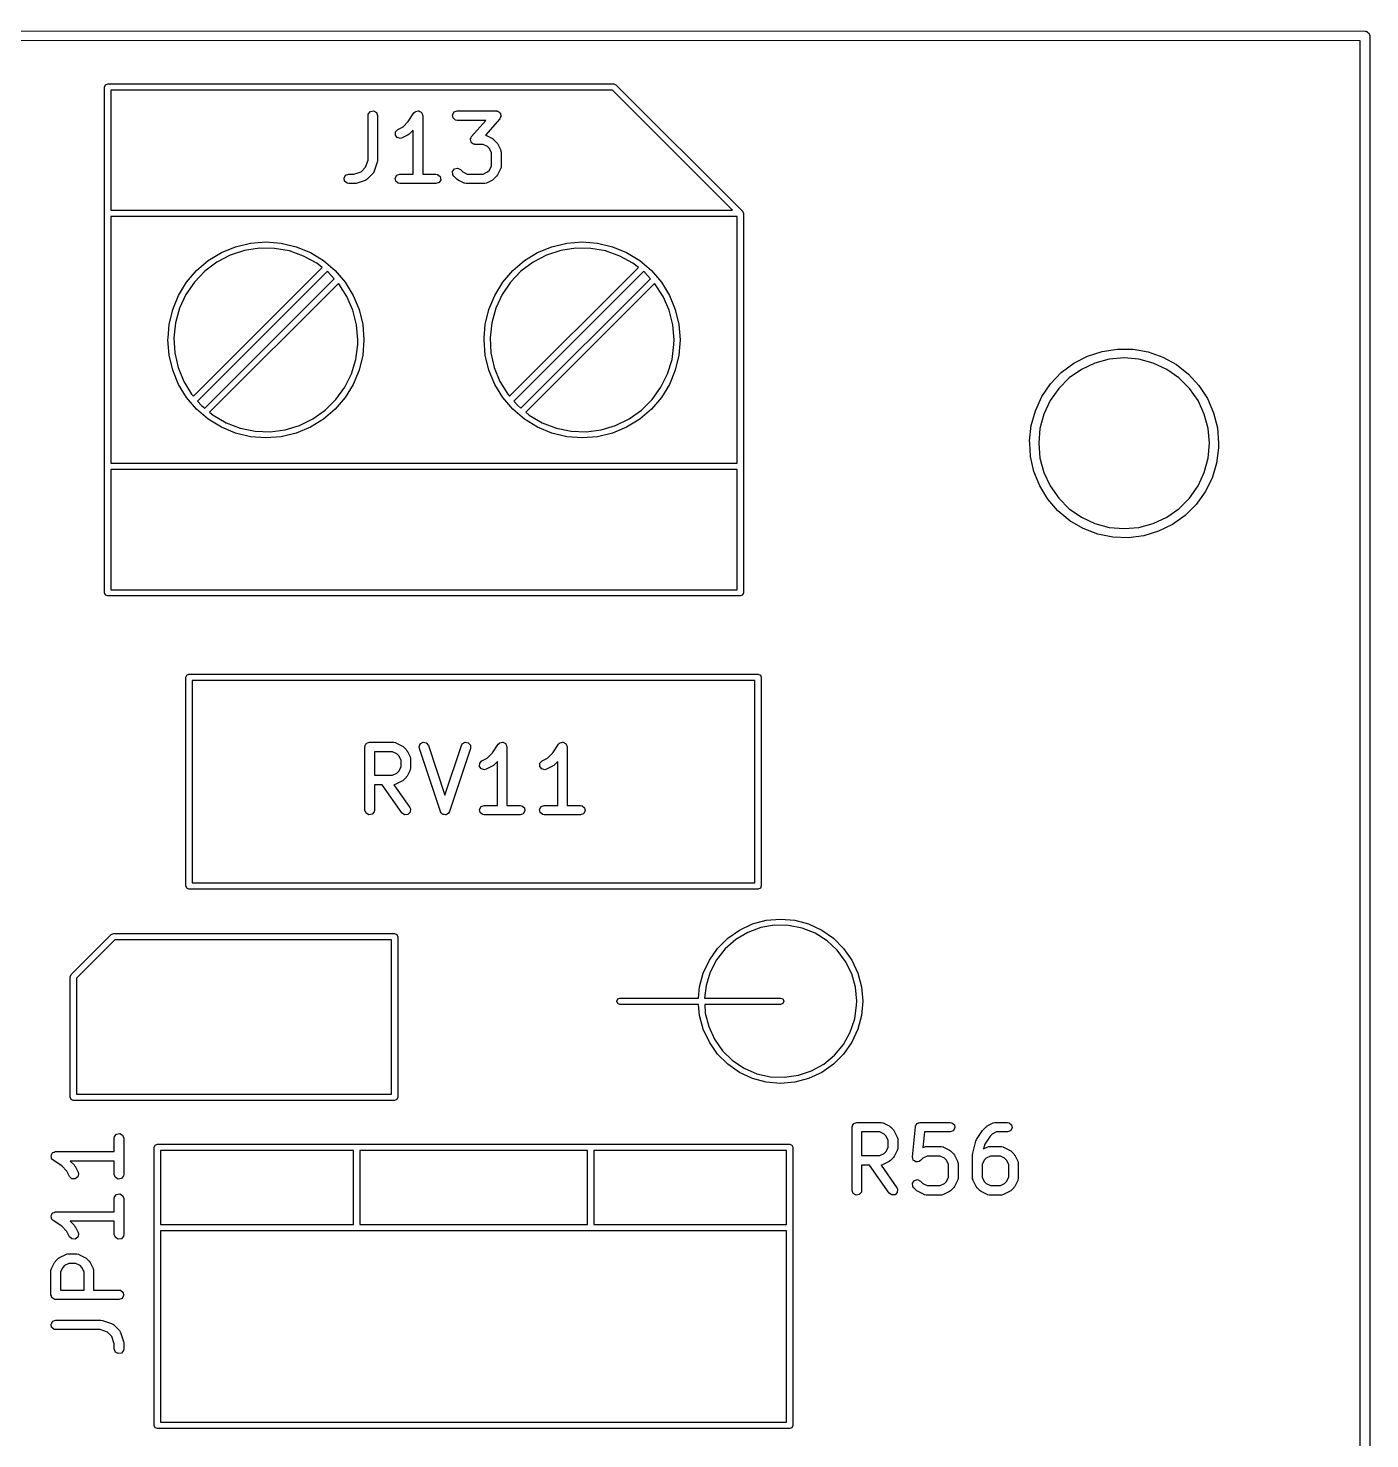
# Model space of a CAD drawing. Extents: x 10 to 287, y -200 to -10.
# Drawn here: x 185.71 to 206.92, y -58.99 to -36.68 of the extents above; entities that cross this region are included whole.
import ezdxf

# ---------------------------------------------------------------- set-up
doc = ezdxf.new("R2010")
doc.units = 0
doc.layers.add('BLACK', color=7, linetype='CONTINUOUS')

msp = doc.modelspace()

# ---------------------------------------------------------------- linework, layer by layer
at = {"layer": 'BLACK', "linetype": 'CONTINUOUS'}
for p, q in [((33.4913, -36.6809), (206.846, -36.7288)), ((206.846, -36.7288), (206.856, -36.7305)), ((206.856, -36.7305), (206.859, -36.7299)), ((206.859, -36.7299), (206.862, -36.7316)), ((206.862, -36.7316), (206.872, -36.7333)), ((206.872, -36.7333), (206.886, -36.7459)), ((206.886, -36.7459), (206.903, -36.7556)), ((206.903, -36.7556), (206.906, -36.762)), ((206.906, -36.762), (206.911, -36.7663)), ((206.911, -36.7663), (206.914, -36.7855)), ((206.914, -36.7855), (206.921, -36.8038)), ((206.921, -36.8038), (206.921, -122.27)), ((206.771, -36.8788), (33.5663, -36.8309)), ((206.771, -122.195), (206.771, -36.8788)), ((186.915, -37.611), (186.93, -37.5757)), ((186.915, -45.611), (186.915, -37.611)), ((186.93, -37.5757), (186.965, -37.561)), ((186.965, -37.561), (194.965, -37.561)), ((187.015, -37.661), (187.015, -39.561)), ((194.944, -37.661), (187.015, -37.661)), ((196.844, -39.561), (194.944, -37.661)), ((194.965, -37.561), (195, -37.5757)), ((195, -37.5757), (197, -39.5757)), ((191.08, -38.0634), (191.085, -38.0378)), ((191.08, -38.7655), (191.08, -38.0634)), ((191.085, -38.0378), (191.118, -37.9985)), ((191.118, -37.9985), (191.168, -37.9896)), ((191.168, -37.9896), (191.213, -38.0152)), ((191.213, -38.0152), (191.23, -38.0634)), ((191.23, -38.0634), (191.23, -38.7777)), ((191.716, -38.1585), (191.807, -38.0218)), ((191.807, -38.0218), (191.825, -38.003)), ((191.825, -38.003), (191.829, -38.0018)), ((191.829, -38.0018), (191.832, -37.9985)), ((191.832, -37.9985), (191.854, -37.9947)), ((191.854, -37.9947), (191.875, -37.9886)), ((191.875, -37.9886), (191.879, -37.9903)), ((191.879, -37.9903), (191.883, -37.9896)), ((191.883, -37.9896), (191.902, -38.0004)), ((191.902, -38.0004), (191.922, -38.0092)), ((191.922, -38.0092), (191.923, -38.0131)), ((191.923, -38.0131), (191.927, -38.0152)), ((191.927, -38.0152), (191.935, -38.0357)), ((191.935, -38.0357), (191.944, -38.0552)), ((191.944, -38.0552), (191.943, -38.0594)), ((191.943, -38.0594), (191.945, -38.0634)), ((191.945, -38.0634), (191.945, -38.9884)), ((192.415, -38.0504), (192.441, -38.006)), ((192.424, -38.1009), (192.415, -38.0504)), ((192.463, -38.1339), (192.424, -38.1009)), ((192.441, -38.006), (192.489, -37.9884)), ((192.489, -38.1384), (192.463, -38.1339)), ((192.489, -37.9884), (193.108, -37.9884)), ((192.943, -38.1384), (192.489, -38.1384)), ((192.718, -38.395), (192.943, -38.1384)), ((193.164, -38.1128), (192.937, -38.3728)), ((193.108, -37.9884), (193.119, -37.9904)), ((193.119, -37.9904), (193.122, -37.9898)), ((193.122, -37.9898), (193.125, -37.9915)), ((193.125, -37.9915), (193.134, -37.9929)), ((193.134, -37.9929), (193.149, -38.0059)), ((193.149, -38.0059), (193.166, -38.0164)), ((193.172, -38.094), (193.164, -38.1128)), ((193.166, -38.0164), (193.168, -38.0221)), ((193.168, -38.0221), (193.173, -38.0259)), ((193.182, -38.0764), (193.172, -38.094)), ((193.173, -38.0259), (193.176, -38.0458)), ((193.176, -38.0458), (193.183, -38.065)), ((193.183, -38.065), (193.181, -38.0706)), ((193.181, -38.0706), (193.182, -38.0764)), ((191.512, -38.3705), (191.515, -38.3193)), ((191.543, -38.4117), (191.512, -38.3705)), ((191.515, -38.3193), (191.551, -38.2821)), ((191.551, -38.2821), (191.635, -38.2399)), ((191.713, -38.3686), (191.618, -38.4162)), ((191.635, -38.2399), (191.716, -38.1585)), ((191.714, -38.3674), (191.713, -38.3686)), ((191.732, -38.3546), (191.714, -38.3674)), ((191.795, -38.2921), (191.732, -38.3546)), ((191.795, -38.9884), (191.795, -38.2921)), ((192.937, -38.3728), (192.943, -38.3739)), ((191.593, -38.4236), (191.543, -38.4117)), ((191.618, -38.4162), (191.593, -38.4236)), ((192.7, -38.4428), (192.702, -38.4372)), ((192.706, -38.462), (192.7, -38.4428)), ((192.701, -38.4314), (192.711, -38.4138)), ((192.702, -38.4372), (192.701, -38.4314)), ((192.71, -38.4819), (192.706, -38.462)), ((192.714, -38.4857), (192.71, -38.4819)), ((192.711, -38.4138), (192.718, -38.395)), ((192.716, -38.4914), (192.714, -38.4857)), ((192.733, -38.5019), (192.716, -38.4914)), ((192.749, -38.5149), (192.733, -38.5019)), ((192.757, -38.5163), (192.749, -38.5149)), ((192.76, -38.518), (192.757, -38.5163)), ((192.763, -38.5174), (192.76, -38.518)), ((192.775, -38.5194), (192.763, -38.5174)), ((192.9, -38.5194), (192.775, -38.5194)), ((192.968, -38.5536), (192.9, -38.5194)), ((192.943, -38.3739), (192.946, -38.3768)), ((192.946, -38.3768), (192.951, -38.3773)), ((192.951, -38.3773), (193.046, -38.4249)), ((192.999, -38.584), (192.968, -38.5536)), ((193.033, -38.6526), (192.999, -38.584)), ((193.046, -38.4249), (193.064, -38.4383)), ((193.064, -38.4383), (193.066, -38.439)), ((193.066, -38.439), (193.113, -38.4866)), ((193.113, -38.4866), (193.126, -38.5049)), ((193.126, -38.5049), (193.127, -38.5061)), ((193.127, -38.5061), (193.175, -38.6013)), ((191.042, -38.8801), (191.08, -38.7655)), ((191.227, -38.8014), (191.179, -38.9443)), ((191.23, -38.7777), (191.227, -38.7998)), ((191.227, -38.7998), (191.227, -38.8014)), ((193.033, -38.8552), (193.033, -38.6526)), ((193.175, -38.6013), (193.182, -38.6263)), ((193.182, -38.6263), (193.181, -38.6306)), ((193.181, -38.6306), (193.183, -38.6349)), ((193.183, -38.6349), (193.183, -38.8729)), ((190.701, -39.0504), (190.726, -39.006)), ((190.726, -39.006), (190.775, -38.9884)), ((190.775, -38.9884), (190.858, -38.9884)), ((190.858, -38.9884), (190.972, -38.9503)), ((190.972, -38.9503), (191.042, -38.8801)), ((191.161, -38.9736), (191.066, -39.0688)), ((191.163, -38.9695), (191.161, -38.9736)), ((191.167, -38.9672), (191.163, -38.9695)), ((191.179, -38.9443), (191.167, -38.9672)), ((191.51, -39.0504), (191.536, -39.006)), ((191.536, -39.006), (191.584, -38.9884)), ((191.584, -38.9884), (191.795, -38.9884)), ((191.945, -38.9884), (192.155, -38.9884)), ((192.155, -38.9884), (192.181, -38.9929)), ((192.181, -38.9929), (192.22, -39.0259)), ((192.22, -39.0259), (192.229, -39.0764)), ((192.416, -38.9488), (192.446, -38.9067)), ((192.421, -38.9999), (192.416, -38.9488)), ((192.436, -39.0212), (192.421, -38.9999)), ((192.483, -39.0688), (192.436, -39.0212)), ((192.446, -38.9067), (192.495, -38.8935)), ((192.495, -38.8935), (192.542, -38.9152)), ((192.542, -38.9152), (192.581, -38.9542)), ((192.581, -38.9542), (192.649, -38.9884)), ((192.649, -38.9884), (192.9, -38.9884)), ((192.9, -38.9884), (192.968, -38.9542)), ((192.968, -38.9542), (192.999, -38.9238)), ((192.999, -38.9238), (193.033, -38.8552)), ((193.113, -39.0212), (193.066, -39.0688)), ((193.114, -39.0197), (193.113, -39.0212)), ((193.127, -39.0017), (193.114, -39.0197)), ((193.175, -38.9065), (193.127, -39.0017)), ((193.178, -38.8986), (193.175, -38.902)), ((193.175, -38.902), (193.175, -38.9065)), ((193.183, -38.8729), (193.178, -38.8986)), ((190.71, -39.1009), (190.701, -39.0504)), ((190.749, -39.1339), (190.71, -39.1009)), ((190.775, -39.1384), (190.749, -39.1339)), ((190.87, -39.1384), (190.775, -39.1384)), ((190.871, -39.1379), (190.87, -39.1384)), ((190.893, -39.1346), (190.871, -39.1379)), ((191.036, -39.087), (190.893, -39.1346)), ((191.04, -39.0842), (191.036, -39.087)), ((191.044, -39.0838), (191.04, -39.0842)), ((191.066, -39.0688), (191.044, -39.0838)), ((191.519, -39.1009), (191.51, -39.0504)), ((191.558, -39.1339), (191.519, -39.1009)), ((191.584, -39.1384), (191.558, -39.1339)), ((192.155, -39.1384), (191.584, -39.1384)), ((192.204, -39.1209), (192.155, -39.1384)), ((192.229, -39.0764), (192.204, -39.1209)), ((192.485, -39.0695), (192.483, -39.0688)), ((192.503, -39.0829), (192.485, -39.0695)), ((192.598, -39.1305), (192.503, -39.0829)), ((192.603, -39.131), (192.598, -39.1305)), ((192.606, -39.1339), (192.603, -39.131)), ((192.632, -39.1384), (192.606, -39.1339)), ((192.917, -39.1384), (192.632, -39.1384)), ((192.922, -39.1369), (192.917, -39.1384)), ((192.926, -39.1379), (192.922, -39.1369)), ((192.951, -39.1305), (192.926, -39.1379)), ((193.046, -39.0829), (192.951, -39.1305)), ((193.047, -39.0817), (193.046, -39.0829)), ((193.066, -39.0688), (193.047, -39.0817)), ((187.015, -39.561), (196.844, -39.561)), ((187.015, -39.661), (187.015, -43.561)), ((196.915, -39.661), (187.015, -39.661)), ((196.915, -43.561), (196.915, -39.661)), ((197, -39.5757), (197.015, -39.611)), ((197.015, -39.611), (197.015, -45.611)), ((188.761, -40.23), (188.986, -40.1369)), ((188.986, -40.1369), (189.223, -40.0801)), ((189.223, -40.0801), (189.465, -40.061)), ((189.465, -40.061), (189.707, -40.0801)), ((189.707, -40.0801), (189.944, -40.1369)), ((189.944, -40.1369), (190.169, -40.23)), ((193.761, -40.23), (193.986, -40.1369)), ((193.986, -40.1369), (194.223, -40.0801)), ((194.223, -40.0801), (194.465, -40.061)), ((194.465, -40.061), (194.707, -40.0801)), ((194.707, -40.0801), (194.944, -40.1369)), ((194.944, -40.1369), (195.169, -40.23)), ((188.369, -40.515), (188.554, -40.3571)), ((188.69, -40.3799), (188.499, -40.523)), ((188.554, -40.3571), (188.761, -40.23)), ((188.901, -40.2698), (188.69, -40.3799)), ((189.128, -40.1957), (188.901, -40.2698)), ((189.364, -40.1596), (189.128, -40.1957)), ((189.602, -40.1625), (189.364, -40.1596)), ((189.837, -40.2043), (189.602, -40.1625)), ((190.061, -40.2839), (189.837, -40.2043)), ((190.27, -40.3992), (190.061, -40.2839)), ((190.169, -40.23), (190.376, -40.3571)), ((190.376, -40.3571), (190.561, -40.515)), ((193.369, -40.515), (193.554, -40.3571)), ((193.69, -40.3799), (193.499, -40.523)), ((193.554, -40.3571), (193.761, -40.23)), ((193.901, -40.2698), (193.69, -40.3799)), ((194.128, -40.1957), (193.901, -40.2698)), ((194.364, -40.1596), (194.128, -40.1957)), ((194.602, -40.1625), (194.364, -40.1596)), ((194.837, -40.2043), (194.602, -40.1625)), ((195.061, -40.2839), (194.837, -40.2043)), ((195.27, -40.3992), (195.061, -40.2839)), ((195.169, -40.23), (195.376, -40.3571)), ((195.376, -40.3571), (195.561, -40.515)), ((188.211, -40.7), (188.369, -40.515)), ((188.319, -42.5031), (190.355, -40.4662)), ((188.499, -40.523), (188.334, -40.6954)), ((190.434, -40.5286), (188.385, -42.5789)), ((190.355, -40.4662), (190.27, -40.3992)), ((190.457, -40.5469), (190.434, -40.5286)), ((190.545, -40.6428), (190.457, -40.5469)), ((190.561, -40.515), (190.719, -40.7)), ((193.211, -40.7), (193.369, -40.515)), ((193.319, -42.5031), (195.356, -40.4667)), ((193.499, -40.523), (193.334, -40.6954)), ((195.435, -40.5291), (193.385, -42.5789)), ((195.356, -40.4667), (195.27, -40.3992)), ((195.457, -40.5469), (195.435, -40.5291)), ((195.545, -40.6433), (195.457, -40.5469)), ((195.561, -40.515), (195.719, -40.7)), ((188.084, -40.9074), (188.211, -40.7)), ((188.334, -40.6954), (188.2, -40.8924)), ((188.497, -42.6917), (190.545, -40.6428)), ((190.612, -40.7169), (188.574, -42.7559)), ((190.618, -40.7233), (190.612, -40.7169)), ((190.747, -40.9235), (190.618, -40.7233)), ((190.719, -40.7), (190.846, -40.9074)), ((193.084, -40.9074), (193.211, -40.7)), ((193.334, -40.6954), (193.2, -40.8924)), ((193.497, -42.6917), (195.545, -40.6433)), ((195.612, -40.7174), (193.574, -42.7559)), ((195.618, -40.7233), (195.612, -40.7174)), ((195.747, -40.9235), (195.618, -40.7233)), ((195.719, -40.7), (195.846, -40.9074)), ((187.991, -41.1321), (188.084, -40.9074)), ((188.2, -40.8924), (188.1, -41.1086)), ((190.842, -41.1422), (190.747, -40.9235)), ((190.846, -40.9074), (190.939, -41.1321)), ((192.991, -41.1321), (193.084, -40.9074)), ((193.2, -40.8924), (193.1, -41.1086)), ((195.842, -41.1422), (195.747, -40.9235)), ((195.846, -40.9074), (195.939, -41.1321)), ((187.934, -41.3686), (187.991, -41.1321)), ((188.1, -41.1086), (188.036, -41.3384)), ((190.9, -41.3734), (190.842, -41.1422)), ((190.939, -41.1321), (190.996, -41.3686)), ((192.934, -41.3686), (192.991, -41.1321)), ((193.1, -41.1086), (193.036, -41.3384)), ((195.9, -41.3734), (195.842, -41.1422)), ((195.939, -41.1321), (195.996, -41.3686)), ((187.918, -41.5755), (187.934, -41.3686)), ((188.036, -41.3384), (188.01, -41.5755)), ((190.92, -41.611), (190.9, -41.3734)), ((190.996, -41.3686), (191.015, -41.611)), ((192.918, -41.5755), (192.934, -41.3686)), ((193.036, -41.3384), (193.01, -41.5755)), ((195.92, -41.611), (195.9, -41.3734)), ((195.996, -41.3686), (196.015, -41.611)), ((187.915, -41.611), (187.918, -41.5755)), ((187.934, -41.8535), (187.915, -41.611)), ((188.01, -41.5755), (188.024, -41.8135)), ((190.887, -41.9185), (190.918, -41.6821)), ((190.918, -41.6821), (190.92, -41.611)), ((191.015, -41.611), (190.996, -41.8535)), ((192.915, -41.611), (192.918, -41.5755)), ((192.934, -41.8535), (192.915, -41.611)), ((193.01, -41.5755), (193.024, -41.8135)), ((195.887, -41.9185), (195.918, -41.6821)), ((195.918, -41.6821), (195.92, -41.611)), ((196.015, -41.611), (195.996, -41.8535)), ((187.991, -42.09), (187.934, -41.8535)), ((188.024, -41.8135), (188.077, -42.0461)), ((190.818, -42.1467), (190.887, -41.9185)), ((190.996, -41.8535), (190.939, -42.09)), ((192.991, -42.09), (192.934, -41.8535)), ((193.024, -41.8135), (193.077, -42.0461)), ((195.818, -42.1467), (195.887, -41.9185)), ((195.996, -41.8535), (195.939, -42.09)), ((202.239, -41.9811), (202.457, -41.8679)), ((202.457, -41.8679), (202.689, -41.7918)), ((202.801, -41.9165), (202.574, -41.9774)), ((202.689, -41.7918), (202.932, -41.7548)), ((203.036, -41.896), (202.801, -41.9165)), ((202.932, -41.7548), (203.177, -41.7578)), ((203.27, -41.9165), (203.036, -41.896)), ((203.177, -41.7578), (203.418, -41.8007)), ((203.498, -41.9774), (203.27, -41.9165)), ((203.418, -41.8007), (203.649, -41.8825)), ((203.649, -41.8825), (203.863, -42.0009)), ((188.084, -42.3147), (187.991, -42.09)), ((188.077, -42.0461), (188.166, -42.2671)), ((190.712, -42.3604), (190.818, -42.1467)), ((190.939, -42.09), (190.846, -42.3147)), ((193.084, -42.3147), (192.991, -42.09)), ((193.077, -42.0461), (193.166, -42.2671)), ((195.712, -42.3604), (195.818, -42.1467)), ((195.939, -42.09), (195.846, -42.3147)), ((201.874, -42.3053), (202.043, -42.1282)), ((202.043, -42.1282), (202.239, -41.9811)), ((202.361, -42.0769), (202.168, -42.2119)), ((202.574, -41.9774), (202.361, -42.0769)), ((203.711, -42.0769), (203.498, -41.9774)), ((203.904, -42.2119), (203.711, -42.0769)), ((203.863, -42.0009), (204.055, -42.1527)), ((204.055, -42.1527), (204.22, -42.3339)), ((188.211, -42.5221), (188.084, -42.3147)), ((188.166, -42.2671), (188.291, -42.4704)), ((190.573, -42.554), (190.712, -42.3604)), ((190.846, -42.3147), (190.719, -42.5221)), ((193.211, -42.5221), (193.084, -42.3147)), ((193.166, -42.2671), (193.291, -42.4704)), ((195.573, -42.554), (195.712, -42.3604)), ((195.846, -42.3147), (195.719, -42.5221)), ((201.736, -42.5076), (201.874, -42.3053)), ((202.002, -42.3783), (201.867, -42.571)), ((202.168, -42.2119), (202.002, -42.3783)), ((204.07, -42.3783), (203.904, -42.2119)), ((204.205, -42.571), (204.07, -42.3783)), ((204.22, -42.3339), (204.353, -42.5396)), ((188.369, -42.7071), (188.211, -42.5221)), ((188.291, -42.4704), (188.319, -42.5031)), ((188.385, -42.5789), (188.447, -42.6506)), ((190.404, -42.7223), (190.573, -42.554)), ((190.719, -42.5221), (190.561, -42.7071)), ((193.369, -42.7071), (193.211, -42.5221)), ((193.291, -42.4704), (193.319, -42.5031)), ((193.385, -42.5789), (193.447, -42.6506)), ((195.404, -42.7223), (195.573, -42.554)), ((195.719, -42.5221), (195.561, -42.7071)), ((201.633, -42.7299), (201.736, -42.5076)), ((201.867, -42.571), (201.767, -42.7843)), ((204.304, -42.7843), (204.205, -42.571)), ((204.353, -42.5396), (204.451, -42.7643)), ((188.554, -42.865), (188.369, -42.7071)), ((188.447, -42.6506), (188.497, -42.6917)), ((188.574, -42.7559), (188.63, -42.8029)), ((188.63, -42.8029), (188.836, -42.9232)), ((190.21, -42.8608), (190.404, -42.7223)), ((190.561, -42.7071), (190.376, -42.865)), ((193.554, -42.865), (193.369, -42.7071)), ((193.447, -42.6506), (193.497, -42.6917)), ((193.574, -42.7559), (193.63, -42.8029)), ((193.63, -42.8029), (193.836, -42.9232)), ((195.21, -42.8608), (195.404, -42.7223)), ((195.561, -42.7071), (195.376, -42.865)), ((201.567, -42.9659), (201.633, -42.7299)), ((201.767, -42.7843), (201.706, -43.0116)), ((204.365, -43.0116), (204.304, -42.7843)), ((204.451, -42.7643), (204.511, -43.0019)), ((188.761, -42.9921), (188.554, -42.865)), ((188.986, -43.0852), (188.761, -42.9921)), ((188.836, -42.9232), (189.059, -43.0082)), ((189.059, -43.0082), (189.293, -43.0558)), ((189.293, -43.0558), (189.531, -43.0645)), ((189.531, -43.0645), (189.768, -43.0342)), ((189.768, -43.0342), (189.996, -42.9657)), ((190.169, -42.9921), (189.944, -43.0852)), ((189.996, -42.9657), (190.21, -42.8608)), ((190.376, -42.865), (190.169, -42.9921)), ((193.761, -42.9921), (193.554, -42.865)), ((193.986, -43.0852), (193.761, -42.9921)), ((193.836, -42.9232), (194.059, -43.0082)), ((194.059, -43.0082), (194.293, -43.0558)), ((194.293, -43.0558), (194.531, -43.0645)), ((194.531, -43.0645), (194.768, -43.0342)), ((194.768, -43.0342), (194.996, -42.9657)), ((195.169, -42.9921), (194.944, -43.0852)), ((194.996, -42.9657), (195.21, -42.8608)), ((195.376, -42.865), (195.169, -42.9921)), ((201.541, -43.2095), (201.567, -42.9659)), ((201.706, -43.0116), (201.686, -43.246)), ((204.386, -43.246), (204.365, -43.0116)), ((204.511, -43.0019), (204.531, -43.246)), ((189.223, -43.142), (188.986, -43.0852)), ((189.465, -43.161), (189.223, -43.142)), ((189.707, -43.142), (189.465, -43.161)), ((189.944, -43.0852), (189.707, -43.142)), ((194.223, -43.142), (193.986, -43.0852)), ((194.465, -43.161), (194.223, -43.142)), ((194.707, -43.142), (194.465, -43.161)), ((194.944, -43.0852), (194.707, -43.142)), ((201.544, -43.246), (201.541, -43.2095)), ((201.556, -43.4541), (201.544, -43.246)), ((201.686, -43.246), (201.706, -43.4805)), ((204.365, -43.4805), (204.386, -43.246)), ((204.531, -43.246), (204.529, -43.3191)), ((201.609, -43.6931), (201.556, -43.4541)), ((201.706, -43.4805), (201.767, -43.7078)), ((204.304, -43.7078), (204.365, -43.4805)), ((204.529, -43.3191), (204.497, -43.562)), ((187.015, -43.561), (196.915, -43.561)), ((187.015, -43.661), (187.015, -45.561)), ((196.915, -43.661), (187.015, -43.661)), ((196.915, -45.561), (196.915, -43.661)), ((201.702, -43.9201), (201.609, -43.6931)), ((201.767, -43.7078), (201.867, -43.9211)), ((204.205, -43.9211), (204.304, -43.7078)), ((204.497, -43.562), (204.426, -43.7964)), ((201.83, -44.1289), (201.702, -43.9201)), ((201.867, -43.9211), (202.002, -44.1138)), ((204.07, -44.1138), (204.205, -43.9211)), ((204.426, -43.7964), (204.317, -44.016)), ((201.99, -44.3141), (201.83, -44.1289)), ((202.002, -44.1138), (202.168, -44.2802)), ((203.904, -44.2802), (204.07, -44.1138)), ((204.317, -44.016), (204.174, -44.2149)), ((202.178, -44.4706), (201.99, -44.3141)), ((202.168, -44.2802), (202.361, -44.4152)), ((203.711, -44.4152), (203.904, -44.2802)), ((204.001, -44.3878), (203.801, -44.5301)), ((204.174, -44.2149), (204.001, -44.3878)), ((202.39, -44.5942), (202.178, -44.4706)), ((202.361, -44.4152), (202.574, -44.5147)), ((202.619, -44.6816), (202.39, -44.5942)), ((202.574, -44.5147), (202.801, -44.5756)), ((202.801, -44.5756), (203.036, -44.5961)), ((203.036, -44.5961), (203.27, -44.5756)), ((203.27, -44.5756), (203.498, -44.5147)), ((203.498, -44.5147), (203.711, -44.4152)), ((203.801, -44.5301), (203.581, -44.6379)), ((202.859, -44.7304), (202.619, -44.6816)), ((203.104, -44.7394), (202.859, -44.7304)), ((203.347, -44.7083), (203.104, -44.7394)), ((203.581, -44.6379), (203.347, -44.7083)), ((186.93, -45.6464), (186.915, -45.611)), ((186.965, -45.661), (186.93, -45.6464)), ((196.965, -45.661), (186.965, -45.661)), ((187.015, -45.561), (196.915, -45.561)), ((197, -45.6464), (196.965, -45.661)), ((197.015, -45.611), (197, -45.6464)), ((188.199, -46.946), (188.214, -46.9107)), ((188.199, -50.246), (188.199, -46.946)), ((188.214, -46.9107), (188.249, -46.896)), ((188.249, -46.896), (197.249, -46.896)), ((188.299, -46.996), (188.299, -50.196)), ((197.199, -46.996), (188.299, -46.996)), ((197.199, -50.196), (197.199, -46.996)), ((197.249, -46.896), (197.284, -46.9107)), ((197.284, -46.9107), (197.299, -46.946)), ((197.299, -46.946), (197.299, -50.246)), ((191.031, -48.0484), (191.033, -48.0387)), ((191.031, -49.0484), (191.031, -48.0484)), ((191.032, -48.0354), (191.034, -48.0325)), ((191.033, -48.0387), (191.032, -48.0354)), ((191.034, -48.0325), (191.036, -48.0228)), ((191.036, -48.0228), (191.048, -48.0078)), ((191.048, -48.0078), (191.058, -47.991)), ((191.058, -47.991), (191.064, -47.9887)), ((191.064, -47.9887), (191.069, -47.9835)), ((191.069, -47.9835), (191.088, -47.9801)), ((191.088, -47.9801), (191.106, -47.9734)), ((191.106, -47.9734), (191.487, -47.9734)), ((191.181, -48.1234), (191.181, -48.4972)), ((191.469, -48.1234), (191.181, -48.1234)), ((191.538, -48.1577), (191.469, -48.1234)), ((191.487, -47.9734), (191.513, -47.9779)), ((191.513, -47.9779), (191.516, -47.9808)), ((191.516, -47.9808), (191.521, -47.9813)), ((191.521, -47.9813), (191.616, -48.029)), ((191.568, -48.1881), (191.538, -48.1577)), ((191.602, -48.2566), (191.568, -48.1881)), ((191.616, -48.029), (191.634, -48.0423)), ((191.634, -48.0423), (191.635, -48.043)), ((191.635, -48.043), (191.683, -48.0906)), ((191.683, -48.0906), (191.696, -48.109)), ((191.696, -48.109), (191.697, -48.1101)), ((191.697, -48.1101), (191.745, -48.2054)), ((191.888, -48.0464), (191.907, -47.9987)), ((191.892, -48.0721), (191.888, -48.0464)), ((192.225, -49.0721), (191.892, -48.0721)), ((191.907, -47.9987), (191.952, -47.9742)), ((191.952, -47.9742), (192.002, -47.9845)), ((192.002, -47.9845), (192.034, -48.0247)), ((192.034, -48.0247), (192.296, -48.8113)), ((192.296, -48.8113), (192.559, -48.0247)), ((192.701, -48.0721), (192.368, -49.0721)), ((192.559, -48.0247), (192.571, -48.0018)), ((192.571, -48.0018), (192.615, -47.9749)), ((192.615, -47.9749), (192.666, -47.9825)), ((192.666, -47.9825), (192.7, -48.0209)), ((192.7, -48.0209), (192.701, -48.0721)), ((192.966, -48.2249), (193.048, -48.1435)), ((193.048, -48.1435), (193.139, -48.0068)), ((193.139, -48.0068), (193.157, -47.988)), ((193.157, -47.988), (193.161, -47.9868)), ((193.161, -47.9868), (193.164, -47.9835)), ((193.164, -47.9835), (193.185, -47.9797)), ((193.185, -47.9797), (193.206, -47.9736)), ((193.206, -47.9736), (193.21, -47.9753)), ((193.21, -47.9753), (193.214, -47.9746)), ((193.214, -47.9746), (193.233, -47.9854)), ((193.233, -47.9854), (193.253, -47.9942)), ((193.253, -47.9942), (193.255, -47.9981)), ((193.255, -47.9981), (193.259, -48.0002)), ((193.259, -48.0002), (193.266, -48.0207)), ((193.266, -48.0207), (193.276, -48.0402)), ((193.276, -48.0402), (193.275, -48.0444)), ((193.275, -48.0444), (193.276, -48.0484)), ((193.276, -48.0484), (193.276, -48.9734)), ((193.919, -48.2249), (194, -48.1435)), ((194, -48.1435), (194.091, -48.0068)), ((194.091, -48.0068), (194.109, -47.988)), ((194.109, -47.988), (194.113, -47.9868)), ((194.113, -47.9868), (194.116, -47.9835)), ((194.116, -47.9835), (194.138, -47.9797)), ((194.138, -47.9797), (194.158, -47.9736)), ((194.158, -47.9736), (194.162, -47.9753)), ((194.162, -47.9753), (194.167, -47.9746)), ((194.167, -47.9746), (194.185, -47.9854)), ((194.185, -47.9854), (194.205, -47.9942)), ((194.205, -47.9942), (194.207, -47.9981)), ((194.207, -47.9981), (194.211, -48.0002)), ((194.211, -48.0002), (194.219, -48.0207)), ((194.219, -48.0207), (194.228, -48.0402)), ((194.228, -48.0402), (194.227, -48.0444)), ((194.227, -48.0444), (194.229, -48.0484)), ((194.229, -48.0484), (194.229, -48.9734)), ((191.568, -48.4326), (191.602, -48.3641)), ((191.602, -48.3641), (191.602, -48.2566)), ((191.745, -48.2054), (191.752, -48.2303)), ((191.748, -48.4074), (191.745, -48.4108)), ((191.745, -48.4108), (191.745, -48.4153)), ((191.752, -48.3818), (191.748, -48.4074)), ((191.752, -48.2303), (191.751, -48.2347)), ((191.751, -48.2347), (191.752, -48.2389)), ((191.752, -48.2389), (191.752, -48.3818)), ((192.844, -48.3555), (192.847, -48.3043)), ((192.874, -48.3967), (192.844, -48.3555)), ((192.847, -48.3043), (192.882, -48.2671)), ((192.924, -48.4086), (192.874, -48.3967)), ((192.882, -48.2671), (192.966, -48.2249)), ((192.949, -48.4012), (192.924, -48.4086)), ((193.044, -48.3536), (192.949, -48.4012)), ((193.045, -48.3524), (193.044, -48.3536)), ((193.064, -48.3396), (193.045, -48.3524)), ((193.126, -48.2771), (193.064, -48.3396)), ((193.126, -48.9734), (193.126, -48.2771)), ((193.796, -48.3555), (193.799, -48.3043)), ((193.827, -48.3967), (193.796, -48.3555)), ((193.799, -48.3043), (193.834, -48.2671)), ((193.876, -48.4086), (193.827, -48.3967)), ((193.834, -48.2671), (193.919, -48.2249)), ((193.901, -48.4012), (193.876, -48.4086)), ((193.997, -48.3536), (193.901, -48.4012)), ((193.998, -48.3524), (193.997, -48.3536)), ((194.016, -48.3396), (193.998, -48.3524)), ((194.079, -48.2771), (194.016, -48.3396)), ((194.079, -48.9734), (194.079, -48.2771)), ((191.181, -48.4972), (191.469, -48.4972)), ((191.469, -48.4972), (191.538, -48.463)), ((191.616, -48.5917), (191.521, -48.6393)), ((191.538, -48.463), (191.568, -48.4326)), ((191.617, -48.5905), (191.616, -48.5917)), ((191.635, -48.5776), (191.617, -48.5905)), ((191.683, -48.53), (191.635, -48.5776)), ((191.684, -48.5285), (191.683, -48.53)), ((191.697, -48.5105), (191.684, -48.5285)), ((191.745, -48.4153), (191.697, -48.5105)), ((191.305, -48.6472), (191.181, -48.6472)), ((191.181, -48.6472), (191.181, -49.0484)), ((191.616, -49.0914), (191.305, -48.6472)), ((191.491, -48.6457), (191.488, -48.6469)), ((191.488, -48.6469), (191.739, -49.0054)), ((191.496, -48.6467), (191.491, -48.6457)), ((191.521, -48.6393), (191.496, -48.6467)), ((191.049, -49.0966), (191.031, -49.0484)), ((191.176, -49.0741), (191.144, -49.1134)), ((191.181, -49.0484), (191.176, -49.0741)), ((191.745, -49.0801), (191.709, -49.1164)), ((191.739, -49.0054), (191.75, -49.029)), ((191.75, -49.029), (191.745, -49.0801)), ((192.227, -49.0738), (192.225, -49.0721)), ((192.227, -49.076), (192.227, -49.0738)), ((192.242, -49.0937), (192.227, -49.076)), ((192.368, -49.0721), (192.355, -49.095)), ((192.842, -49.0354), (192.867, -48.991)), ((192.851, -49.0859), (192.842, -49.0354)), ((192.867, -48.991), (192.916, -48.9734)), ((192.916, -48.9734), (193.126, -48.9734)), ((193.276, -48.9734), (193.487, -48.9734)), ((193.487, -48.9734), (193.513, -48.9779)), ((193.513, -48.9779), (193.552, -49.0109)), ((193.561, -49.0614), (193.535, -49.1059)), ((193.552, -49.0109), (193.561, -49.0614)), ((193.794, -49.0354), (193.82, -48.991)), ((193.803, -49.0859), (193.794, -49.0354)), ((193.82, -48.991), (193.868, -48.9734)), ((193.868, -48.9734), (194.079, -48.9734)), ((194.229, -48.9734), (194.439, -48.9734)), ((194.439, -48.9734), (194.465, -48.9779)), ((194.465, -48.9779), (194.504, -49.0109)), ((194.513, -49.0614), (194.488, -49.1059)), ((194.504, -49.0109), (194.513, -49.0614)), ((191.093, -49.1223), (191.049, -49.0966)), ((191.144, -49.1134), (191.093, -49.1223)), ((191.658, -49.1209), (191.616, -49.0914)), ((191.709, -49.1164), (191.658, -49.1209)), ((192.257, -49.1123), (192.242, -49.0937)), ((192.259, -49.1128), (192.257, -49.1123)), ((192.261, -49.1144), (192.259, -49.1128)), ((192.284, -49.1179), (192.261, -49.1144)), ((192.307, -49.1226), (192.284, -49.1179)), ((192.309, -49.1216), (192.307, -49.1226)), ((192.312, -49.1219), (192.309, -49.1216)), ((192.332, -49.1095), (192.312, -49.1219)), ((192.353, -49.0982), (192.332, -49.1095)), ((192.355, -49.095), (192.353, -49.0962)), ((192.353, -49.0962), (192.353, -49.0982)), ((192.89, -49.1189), (192.851, -49.0859)), ((192.916, -49.1234), (192.89, -49.1189)), ((193.487, -49.1234), (192.916, -49.1234)), ((193.535, -49.1059), (193.487, -49.1234)), ((193.842, -49.1189), (193.803, -49.0859)), ((193.868, -49.1234), (193.842, -49.1189)), ((194.439, -49.1234), (193.868, -49.1234)), ((194.488, -49.1059), (194.439, -49.1234)), ((188.299, -50.196), (197.199, -50.196)), ((188.214, -50.2814), (188.199, -50.246)), ((188.249, -50.296), (188.214, -50.2814)), ((197.249, -50.296), (188.249, -50.296)), ((197.284, -50.2814), (197.249, -50.296)), ((197.299, -50.246), (197.284, -50.2814)), ((196.954, -50.9442), (197.159, -50.8484)), ((197.159, -50.8484), (197.378, -50.7897)), ((197.378, -50.7897), (197.604, -50.77)), ((197.604, -50.77), (197.83, -50.7897)), ((197.83, -50.7897), (198.048, -50.8484)), ((198.048, -50.8484), (198.254, -50.9442)), ((186.384, -51.6496), (187.019, -51.0146)), ((187.019, -51.0146), (187.054, -51)), ((187.054, -51), (191.499, -51)), ((191.499, -51), (191.534, -51.0146)), ((191.534, -51.0146), (191.549, -51.05)), ((191.549, -51.05), (191.549, -53.59)), ((196.608, -51.2344), (196.768, -51.0741)), ((196.768, -51.0741), (196.954, -50.9442)), ((197.085, -50.9823), (196.896, -51.095)), ((197.292, -50.9059), (197.085, -50.9823)), ((197.509, -50.8686), (197.292, -50.9059)), ((197.73, -50.8715), (197.509, -50.8686)), ((197.946, -50.9145), (197.73, -50.8715)), ((198.151, -50.9962), (197.946, -50.9145)), ((198.338, -51.1139), (198.151, -50.9962)), ((198.254, -50.9442), (198.439, -51.0741)), ((198.439, -51.0741), (198.6, -51.2344)), ((187.075, -51.1), (186.469, -51.7057)), ((191.449, -51.1), (187.075, -51.1)), ((191.449, -53.54), (191.449, -51.1)), ((196.478, -51.42), (196.608, -51.2344)), ((196.73, -51.2404), (196.593, -51.4136)), ((196.896, -51.095), (196.73, -51.2404)), ((198.499, -51.2636), (198.338, -51.1139)), ((198.631, -51.4403), (198.499, -51.2636)), ((198.6, -51.2344), (198.73, -51.42)), ((196.382, -51.6254), (196.478, -51.42)), ((196.593, -51.4136), (196.49, -51.6088)), ((198.729, -51.6381), (198.631, -51.4403)), ((198.73, -51.42), (198.825, -51.6254)), ((186.369, -51.685), (186.384, -51.6496)), ((186.369, -53.59), (186.369, -51.685)), ((186.469, -51.7057), (186.469, -53.54)), ((196.324, -51.8443), (196.382, -51.6254)), ((196.49, -51.6088), (196.425, -51.8194)), ((198.789, -51.8504), (198.729, -51.6381)), ((198.825, -51.6254), (198.884, -51.8443)), ((196.308, -52.02), (196.324, -51.8443)), ((196.425, -51.8194), (196.401, -52.02)), ((198.809, -52.07), (198.789, -51.8504)), ((198.884, -51.8443), (198.904, -52.07)), ((195.014, -52.07), (195.029, -52.0346)), ((195.029, -52.1054), (195.014, -52.07)), ((195.029, -52.0346), (195.064, -52.02)), ((195.064, -52.12), (195.029, -52.1054)), ((195.064, -52.02), (196.308, -52.02)), ((196.308, -52.12), (195.064, -52.12)), ((196.324, -52.2957), (196.308, -52.12)), ((196.401, -52.02), (197.604, -52.02)), ((197.604, -52.12), (196.404, -52.12)), ((196.404, -52.12), (196.414, -52.2585)), ((197.604, -52.02), (197.639, -52.0346)), ((197.639, -52.1054), (197.604, -52.12)), ((197.639, -52.0346), (197.654, -52.07)), ((197.654, -52.07), (197.639, -52.1054)), ((198.776, -52.3513), (198.807, -52.1331)), ((198.807, -52.1331), (198.809, -52.07)), ((198.904, -52.07), (198.884, -52.2957)), ((196.382, -52.5146), (196.324, -52.2957)), ((196.414, -52.2585), (196.468, -52.4723)), ((198.705, -52.5602), (198.776, -52.3513)), ((198.884, -52.2957), (198.825, -52.5146)), ((196.478, -52.72), (196.382, -52.5146)), ((196.468, -52.4723), (196.56, -52.6726)), ((198.597, -52.7526), (198.705, -52.5602)), ((198.825, -52.5146), (198.73, -52.72)), ((196.608, -52.9056), (196.478, -52.72)), ((196.56, -52.6726), (196.687, -52.8527)), ((196.687, -52.8527), (196.845, -53.0066)), ((198.456, -52.9222), (198.597, -52.7526)), ((198.73, -52.72), (198.6, -52.9056)), ((196.768, -53.0659), (196.608, -52.9056)), ((196.954, -53.1958), (196.768, -53.0659)), ((196.845, -53.0066), (197.029, -53.1291)), ((198.094, -53.171), (198.286, -53.0632)), ((198.439, -53.0659), (198.254, -53.1958)), ((198.286, -53.0632), (198.456, -52.9222)), ((198.6, -52.9056), (198.439, -53.0659)), ((197.159, -53.2916), (196.954, -53.1958)), ((197.029, -53.1291), (197.231, -53.2162)), ((197.378, -53.3502), (197.159, -53.2916)), ((197.231, -53.2162), (197.447, -53.2648)), ((197.447, -53.2648), (197.667, -53.2735)), ((197.667, -53.2735), (197.885, -53.2418)), ((198.048, -53.2916), (197.83, -53.3502)), ((197.885, -53.2418), (198.094, -53.171)), ((198.254, -53.1958), (198.048, -53.2916)), ((186.469, -53.54), (191.449, -53.54)), ((197.604, -53.37), (197.378, -53.3502)), ((197.83, -53.3502), (197.604, -53.37)), ((186.384, -53.6254), (186.369, -53.59)), ((186.419, -53.64), (186.384, -53.6254)), ((191.499, -53.64), (186.419, -53.64)), ((191.534, -53.6254), (191.499, -53.64)), ((191.549, -53.59), (191.534, -53.6254)), ((198.792, -53.994), (198.811, -53.9874)), ((198.811, -53.9874), (199.192, -53.9874)), ((199.192, -53.9874), (199.217, -53.9919)), ((199.796, -53.9928), (199.811, -53.9874)), ((199.811, -53.9874), (200.287, -53.9874)), ((200.287, -53.9874), (200.313, -53.9919)), ((200.968, -53.9953), (200.993, -53.9879)), ((200.993, -53.9879), (200.997, -53.9889)), ((200.997, -53.9889), (201.001, -53.9874)), ((201.001, -53.9874), (201.192, -53.9874)), ((201.192, -53.9874), (201.217, -53.9919)), ((187.067, -54.2371), (187.072, -54.2115)), ((187.072, -54.2115), (187.105, -54.1722)), ((187.105, -54.1722), (187.155, -54.1633)), ((187.155, -54.1633), (187.2, -54.1889)), ((187.2, -54.1889), (187.217, -54.2371)), ((198.736, -54.0624), (198.737, -54.0526)), ((198.736, -55.0624), (198.736, -54.0624)), ((198.737, -54.0494), (198.739, -54.0465)), ((198.737, -54.0526), (198.737, -54.0494)), ((198.739, -54.0465), (198.74, -54.0367)), ((198.74, -54.0367), (198.753, -54.0218)), ((198.753, -54.0218), (198.763, -54.0049)), ((198.763, -54.0049), (198.769, -54.0026)), ((198.769, -54.0026), (198.773, -53.9974)), ((198.773, -53.9974), (198.792, -53.994)), ((198.886, -54.1374), (198.886, -54.5112)), ((199.174, -54.1374), (198.886, -54.1374)), ((199.242, -54.1716), (199.174, -54.1374)), ((199.217, -53.9919), (199.221, -53.9948)), ((199.221, -53.9948), (199.225, -53.9953)), ((199.225, -53.9953), (199.32, -54.0429)), ((199.273, -54.202), (199.242, -54.1716)), ((199.307, -54.2706), (199.273, -54.202)), ((199.32, -54.0429), (199.338, -54.0563)), ((199.338, -54.0563), (199.34, -54.057)), ((199.34, -54.057), (199.388, -54.1046)), ((199.388, -54.1046), (199.4, -54.123)), ((199.4, -54.123), (199.402, -54.1241)), ((199.402, -54.1241), (199.449, -54.2193)), ((199.688, -54.5311), (199.736, -54.0549)), ((199.736, -54.0549), (199.737, -54.0511)), ((199.737, -54.0494), (199.738, -54.0467)), ((199.737, -54.0511), (199.737, -54.0494)), ((199.738, -54.0467), (199.743, -54.0298)), ((199.743, -54.0298), (199.755, -54.0187)), ((199.755, -54.0187), (199.763, -54.0049)), ((199.763, -54.0049), (199.772, -54.0013)), ((199.772, -54.0013), (199.78, -53.994)), ((199.78, -53.994), (199.796, -53.9928)), ((199.879, -54.1374), (199.854, -54.3856)), ((200.287, -54.1374), (199.879, -54.1374)), ((200.335, -54.1198), (200.287, -54.1374)), ((200.313, -53.9919), (200.352, -54.0249)), ((200.361, -54.0754), (200.335, -54.1198)), ((200.352, -54.0249), (200.361, -54.0754)), ((200.701, -54.2589), (200.796, -54.116)), ((200.796, -54.116), (200.804, -54.1078)), ((200.804, -54.1078), (200.805, -54.1046)), ((200.805, -54.1046), (200.853, -54.057)), ((200.917, -54.2054), (200.833, -54.3313)), ((200.853, -54.057), (200.871, -54.0441)), ((200.871, -54.0441), (200.872, -54.0429)), ((200.872, -54.0429), (200.968, -53.9953)), ((200.95, -54.1716), (200.917, -54.2054)), ((201.019, -54.1374), (200.95, -54.1716)), ((201.192, -54.1374), (201.019, -54.1374)), ((201.24, -54.1198), (201.192, -54.1374)), ((201.217, -53.9919), (201.257, -54.0249)), ((201.266, -54.0754), (201.24, -54.1198)), ((201.257, -54.0249), (201.266, -54.0754)), ((187.067, -54.4479), (187.067, -54.2371)), ((187.217, -54.2371), (187.217, -54.8086)), ((187.699, -54.3796), (187.714, -54.3443)), ((187.699, -58.7796), (187.699, -54.3796)), ((187.714, -54.3443), (187.749, -54.3296)), ((187.749, -54.3296), (197.749, -54.3296)), ((187.799, -54.4296), (187.799, -55.5996)), ((190.849, -54.4296), (187.799, -54.4296)), ((190.849, -55.5996), (190.849, -54.4296)), ((190.949, -54.4296), (190.949, -55.5996)), ((194.549, -54.4296), (190.949, -54.4296)), ((194.549, -55.5996), (194.549, -54.4296)), ((194.649, -54.4296), (194.649, -55.5996)), ((197.699, -54.4296), (194.649, -54.4296)), ((197.699, -55.5996), (197.699, -54.4296)), ((197.749, -54.3296), (197.784, -54.3443)), ((197.784, -54.3443), (197.799, -54.3796)), ((197.799, -54.3796), (197.799, -58.7796)), ((199.273, -54.4465), (199.307, -54.378)), ((199.307, -54.378), (199.307, -54.2706)), ((199.449, -54.4293), (199.402, -54.5245)), ((199.449, -54.2193), (199.457, -54.2443)), ((199.45, -54.4248), (199.449, -54.4293)), ((199.453, -54.4214), (199.45, -54.4248)), ((199.457, -54.3957), (199.453, -54.4214)), ((199.457, -54.2443), (199.456, -54.2486)), ((199.456, -54.2486), (199.457, -54.2529)), ((199.457, -54.2529), (199.457, -54.3957)), ((199.854, -54.3856), (199.872, -54.3763)), ((199.872, -54.3763), (199.897, -54.3688)), ((199.897, -54.3688), (199.902, -54.3699)), ((199.902, -54.3699), (199.906, -54.3683)), ((199.906, -54.3683), (200.144, -54.3683)), ((200.144, -54.3683), (200.17, -54.3729)), ((200.17, -54.3729), (200.173, -54.3757)), ((200.173, -54.3757), (200.178, -54.3763)), ((200.178, -54.3763), (200.273, -54.4239)), ((200.273, -54.4239), (200.291, -54.4372)), ((200.643, -54.4728), (200.69, -54.2823)), ((200.69, -54.2823), (200.701, -54.2593)), ((200.701, -54.2593), (200.701, -54.2589)), ((200.833, -54.3313), (200.814, -54.4054)), ((200.814, -54.4054), (200.872, -54.3763)), ((200.872, -54.3763), (200.897, -54.3688)), ((200.897, -54.3688), (200.902, -54.3699)), ((200.902, -54.3699), (200.906, -54.3683)), ((200.906, -54.3683), (201.096, -54.3683)), ((201.096, -54.3683), (201.122, -54.3729)), ((201.122, -54.3729), (201.126, -54.3757)), ((201.126, -54.3757), (201.13, -54.3763)), ((201.13, -54.3763), (201.225, -54.4239)), ((201.225, -54.4239), (201.243, -54.4372)), ((186.068, -54.518), (186.069, -54.5141)), ((186.074, -54.5389), (186.068, -54.518)), ((186.069, -54.5098), (186.079, -54.491)), ((186.069, -54.5141), (186.069, -54.5098)), ((186.077, -54.5604), (186.074, -54.5389)), ((186.081, -54.5631), (186.077, -54.5604)), ((186.079, -54.491), (186.088, -54.471)), ((186.082, -54.5673), (186.081, -54.5631)), ((186.101, -54.5853), (186.082, -54.5673)), ((186.088, -54.471), (186.092, -54.4691)), ((186.092, -54.4691), (186.094, -54.4654)), ((186.094, -54.4654), (186.115, -54.458)), ((186.237, -54.6764), (186.101, -54.5853)), ((186.115, -54.458), (186.134, -54.4483)), ((186.134, -54.4483), (186.138, -54.4493)), ((186.138, -54.4493), (186.142, -54.4479)), ((186.142, -54.4479), (187.067, -54.4479)), ((187.067, -54.5979), (186.371, -54.5979)), ((186.371, -54.5979), (186.434, -54.6603)), ((187.067, -54.8086), (187.067, -54.5979)), ((198.886, -54.5112), (199.174, -54.5112)), ((199.174, -54.5112), (199.242, -54.4769)), ((199.225, -54.6533), (199.2, -54.6607)), ((199.32, -54.6057), (199.225, -54.6533)), ((199.242, -54.4769), (199.273, -54.4465)), ((199.322, -54.6045), (199.32, -54.6057)), ((199.34, -54.5916), (199.322, -54.6045)), ((199.388, -54.544), (199.34, -54.5916)), ((199.402, -54.5245), (199.388, -54.5425)), ((199.388, -54.5425), (199.388, -54.544)), ((199.689, -54.5316), (199.688, -54.5311)), ((199.688, -54.532), (199.689, -54.5316)), ((199.695, -54.5564), (199.688, -54.532)), ((199.701, -54.5808), (199.695, -54.5564)), ((199.702, -54.5811), (199.701, -54.5808)), ((199.702, -54.5816), (199.702, -54.5811)), ((199.722, -54.596), (199.702, -54.5816)), ((199.743, -54.6108), (199.722, -54.596)), ((199.744, -54.611), (199.743, -54.6107)), ((199.743, -54.6107), (199.743, -54.6108)), ((199.769, -54.6088), (199.744, -54.611)), ((199.794, -54.6069), (199.769, -54.6088)), ((199.795, -54.6065), (199.794, -54.6066)), ((199.794, -54.6066), (199.794, -54.6069)), ((199.816, -54.5916), (199.795, -54.6065)), ((199.855, -54.5526), (199.816, -54.5916)), ((199.924, -54.5183), (199.855, -54.5526)), ((200.126, -54.5183), (199.924, -54.5183)), ((200.195, -54.5526), (200.126, -54.5183)), ((200.225, -54.583), (200.195, -54.5526)), ((200.26, -54.6515), (200.225, -54.583)), ((200.26, -54.8542), (200.26, -54.6515)), ((200.291, -54.4372), (200.292, -54.4379)), ((200.292, -54.4379), (200.34, -54.4855)), ((200.34, -54.4855), (200.353, -54.5039)), ((200.353, -54.5039), (200.354, -54.505)), ((200.354, -54.505), (200.402, -54.6003)), ((200.402, -54.6003), (200.409, -54.6252)), ((200.409, -54.6252), (200.408, -54.6296)), ((200.408, -54.6296), (200.41, -54.6338)), ((200.41, -54.6338), (200.41, -54.8719)), ((200.64, -54.491), (200.643, -54.4762)), ((200.64, -54.8719), (200.64, -54.491)), ((200.643, -54.4762), (200.643, -54.4728)), ((200.825, -54.583), (200.79, -54.6515)), ((200.79, -54.6515), (200.79, -54.8542)), ((200.855, -54.5526), (200.825, -54.583)), ((200.924, -54.5183), (200.855, -54.5526)), ((201.079, -54.5183), (200.924, -54.5183)), ((201.147, -54.5526), (201.079, -54.5183)), ((201.178, -54.583), (201.147, -54.5526)), ((201.212, -54.6515), (201.178, -54.583)), ((201.212, -54.8542), (201.212, -54.6515)), ((201.243, -54.4372), (201.245, -54.4379)), ((201.245, -54.4379), (201.292, -54.4855)), ((201.292, -54.4855), (201.305, -54.5039)), ((201.305, -54.5039), (201.306, -54.505)), ((201.306, -54.505), (201.354, -54.6003)), ((201.354, -54.6003), (201.361, -54.6252)), ((201.361, -54.6252), (201.36, -54.6296)), ((201.36, -54.6296), (201.362, -54.6338)), ((201.362, -54.6338), (201.362, -54.8719)), ((186.319, -54.7578), (186.237, -54.6764)), ((186.361, -54.8421), (186.319, -54.7578)), ((186.398, -54.8774), (186.361, -54.8421)), ((186.449, -54.8805), (186.398, -54.8774)), ((186.434, -54.6603), (186.446, -54.6787)), ((186.446, -54.6787), (186.448, -54.6798)), ((186.448, -54.6798), (186.495, -54.775)), ((186.491, -54.8499), (186.449, -54.8805)), ((186.503, -54.8), (186.491, -54.8499)), ((186.495, -54.775), (186.503, -54.8)), ((187.085, -54.8568), (187.067, -54.8086)), ((187.129, -54.8824), (187.085, -54.8568)), ((187.18, -54.8735), (187.129, -54.8824)), ((187.213, -54.8342), (187.18, -54.8735)), ((187.217, -54.8086), (187.213, -54.8342)), ((199.01, -54.6612), (198.886, -54.6612)), ((198.886, -54.6612), (198.886, -55.0624)), ((199.321, -55.1054), (199.01, -54.6612)), ((199.196, -54.6597), (199.193, -54.6608)), ((199.193, -54.6608), (199.444, -55.0194)), ((199.2, -54.6607), (199.196, -54.6597)), ((200.225, -54.9227), (200.26, -54.8542)), ((200.41, -54.8719), (200.405, -54.8976)), ((200.642, -54.8761), (200.64, -54.8719)), ((200.641, -54.8805), (200.642, -54.8761)), ((200.648, -54.9054), (200.641, -54.8805)), ((200.79, -54.8542), (200.825, -54.9227)), ((201.178, -54.9227), (201.212, -54.8542)), ((201.362, -54.8719), (201.357, -54.8976)), ((198.753, -55.1106), (198.736, -55.0624)), ((198.881, -55.088), (198.848, -55.1273)), ((198.886, -55.0624), (198.881, -55.088)), ((199.363, -55.1348), (199.321, -55.1054)), ((199.45, -55.0941), (199.414, -55.1304)), ((199.444, -55.0194), (199.455, -55.043)), ((199.455, -55.043), (199.45, -55.0941)), ((199.691, -54.9477), (199.72, -54.9057)), ((199.695, -54.9988), (199.691, -54.9477)), ((199.71, -55.0202), (199.695, -54.9988)), ((199.758, -55.0678), (199.71, -55.0202)), ((199.72, -54.9057), (199.77, -54.8924)), ((199.759, -55.0685), (199.758, -55.0678)), ((199.777, -55.0818), (199.759, -55.0685)), ((199.77, -54.8924), (199.816, -54.9141)), ((199.872, -55.1295), (199.777, -55.0818)), ((199.816, -54.9141), (199.855, -54.9531)), ((199.855, -54.9531), (199.924, -54.9874)), ((199.924, -54.9874), (200.126, -54.9874)), ((200.126, -54.9874), (200.195, -54.9531)), ((200.273, -55.0818), (200.178, -55.1295)), ((200.195, -54.9531), (200.225, -54.9227)), ((200.274, -55.0807), (200.273, -55.0818)), ((200.292, -55.0678), (200.274, -55.0807)), ((200.34, -55.0202), (200.292, -55.0678)), ((200.341, -55.0187), (200.34, -55.0202)), ((200.354, -55.0007), (200.341, -55.0187)), ((200.402, -54.9054), (200.354, -55.0007)), ((200.405, -54.8976), (200.402, -54.901)), ((200.402, -54.901), (200.402, -54.9054)), ((200.696, -55.0007), (200.648, -54.9054)), ((200.697, -55.0018), (200.696, -55.0007)), ((200.71, -55.0202), (200.697, -55.0018)), ((200.758, -55.0678), (200.71, -55.0202)), ((200.759, -55.0685), (200.758, -55.0678)), ((200.777, -55.0818), (200.759, -55.0685)), ((200.872, -55.1295), (200.777, -55.0818)), ((200.825, -54.9227), (200.855, -54.9531)), ((200.855, -54.9531), (200.924, -54.9874)), ((200.924, -54.9874), (201.079, -54.9874)), ((201.079, -54.9874), (201.147, -54.9531)), ((201.225, -55.0818), (201.13, -55.1295)), ((201.147, -54.9531), (201.178, -54.9227)), ((201.226, -55.0807), (201.225, -55.0818)), ((201.245, -55.0678), (201.226, -55.0807)), ((201.292, -55.0202), (201.245, -55.0678)), ((201.293, -55.0187), (201.292, -55.0202)), ((201.306, -55.0007), (201.293, -55.0187)), ((201.354, -54.9054), (201.306, -55.0007)), ((201.357, -54.8976), (201.354, -54.901)), ((201.354, -54.901), (201.354, -54.9054)), ((187.067, -55.1895), (187.072, -55.1639)), ((187.067, -55.4002), (187.067, -55.1895)), ((187.072, -55.1639), (187.105, -55.1246)), ((187.105, -55.1246), (187.155, -55.1157)), ((187.155, -55.1157), (187.2, -55.1413)), ((187.2, -55.1413), (187.217, -55.1895)), ((187.217, -55.1895), (187.217, -55.761)), ((198.798, -55.1362), (198.753, -55.1106)), ((198.848, -55.1273), (198.798, -55.1362)), ((199.414, -55.1304), (199.363, -55.1348)), ((199.877, -55.13), (199.872, -55.1295)), ((199.88, -55.1329), (199.877, -55.13)), ((199.906, -55.1374), (199.88, -55.1329)), ((200.144, -55.1374), (199.906, -55.1374)), ((200.148, -55.1358), (200.144, -55.1374)), ((200.153, -55.1369), (200.148, -55.1358)), ((200.178, -55.1295), (200.153, -55.1369)), ((200.877, -55.13), (200.872, -55.1295)), ((200.88, -55.1329), (200.877, -55.13)), ((200.906, -55.1374), (200.88, -55.1329)), ((201.096, -55.1374), (200.906, -55.1374)), ((201.101, -55.1358), (201.096, -55.1374)), ((201.105, -55.1369), (201.101, -55.1358)), ((201.13, -55.1295), (201.105, -55.1369)), ((186.068, -55.4704), (186.069, -55.4665)), ((186.074, -55.4913), (186.068, -55.4704)), ((186.069, -55.4622), (186.079, -55.4434)), ((186.069, -55.4665), (186.069, -55.4622)), ((186.077, -55.5127), (186.074, -55.4913)), ((186.081, -55.5155), (186.077, -55.5127)), ((186.079, -55.4434), (186.088, -55.4234)), ((186.082, -55.5196), (186.081, -55.5155)), ((186.101, -55.5376), (186.082, -55.5196)), ((186.088, -55.4234), (186.092, -55.4215)), ((186.092, -55.4215), (186.094, -55.4178)), ((186.094, -55.4178), (186.115, -55.4103)), ((186.237, -55.6288), (186.101, -55.5376)), ((186.115, -55.4103), (186.134, -55.4007)), ((186.134, -55.4007), (186.138, -55.4017)), ((186.138, -55.4017), (186.142, -55.4002)), ((186.142, -55.4002), (187.067, -55.4002)), ((187.067, -55.5502), (186.371, -55.5502)), ((186.371, -55.5502), (186.434, -55.6127)), ((187.067, -55.761), (187.067, -55.5502)), ((186.319, -55.7101), (186.237, -55.6288)), ((186.361, -55.7945), (186.319, -55.7101)), ((186.434, -55.6127), (186.446, -55.631)), ((186.446, -55.631), (186.448, -55.6322)), ((186.448, -55.6322), (186.495, -55.7274)), ((186.503, -55.7524), (186.491, -55.8023)), ((186.495, -55.7274), (186.503, -55.7524)), ((187.085, -55.8092), (187.067, -55.761)), ((187.217, -55.761), (187.213, -55.7866)), ((187.799, -55.5996), (190.849, -55.5996)), ((197.699, -55.6996), (187.799, -55.6996)), ((187.799, -55.6996), (187.799, -58.7296)), ((190.949, -55.5996), (194.549, -55.5996)), ((194.649, -55.5996), (197.699, -55.5996)), ((197.699, -58.7296), (197.699, -55.6996)), ((186.398, -55.8298), (186.361, -55.7945)), ((186.449, -55.8328), (186.398, -55.8298)), ((186.491, -55.8023), (186.449, -55.8328)), ((187.129, -55.8348), (187.085, -55.8092)), ((187.18, -55.8259), (187.129, -55.8348)), ((187.213, -55.7866), (187.18, -55.8259)), ((186.075, -56.2988), (186.123, -56.2036)), ((186.123, -56.2036), (186.136, -56.1856)), ((186.136, -56.1856), (186.137, -56.1841)), ((186.137, -56.1841), (186.185, -56.1365)), ((186.185, -56.1365), (186.203, -56.1236)), ((186.203, -56.1236), (186.204, -56.1224)), ((186.204, -56.1224), (186.299, -56.0748)), ((186.351, -56.2169), (186.282, -56.2512)), ((186.299, -56.0748), (186.324, -56.0674)), ((186.324, -56.0674), (186.329, -56.0684)), ((186.329, -56.0684), (186.333, -56.0669)), ((186.333, -56.0669), (186.476, -56.0669)), ((186.458, -56.2169), (186.351, -56.2169)), ((186.527, -56.2512), (186.458, -56.2169)), ((186.476, -56.0669), (186.501, -56.0714)), ((186.501, -56.0714), (186.505, -56.0743)), ((186.505, -56.0743), (186.509, -56.0748)), ((186.509, -56.0748), (186.604, -56.1224)), ((186.604, -56.1224), (186.623, -56.1358)), ((186.623, -56.1358), (186.624, -56.1365)), ((186.624, -56.1365), (186.672, -56.1841)), ((186.672, -56.1841), (186.684, -56.2025)), ((186.684, -56.2025), (186.686, -56.2036)), ((186.686, -56.2036), (186.733, -56.2988)), ((186.067, -56.3324), (186.072, -56.3067)), ((186.067, -56.7133), (186.067, -56.3324)), ((186.072, -56.3067), (186.075, -56.3033)), ((186.075, -56.3033), (186.075, -56.2988)), ((186.252, -56.2816), (186.217, -56.3501)), ((186.217, -56.3501), (186.217, -56.6383)), ((186.282, -56.2512), (186.252, -56.2816)), ((186.557, -56.2816), (186.527, -56.2512)), ((186.591, -56.3501), (186.557, -56.2816)), ((186.591, -56.6383), (186.591, -56.3501)), ((186.733, -56.2988), (186.741, -56.3238)), ((186.741, -56.3238), (186.74, -56.3282)), ((186.74, -56.3282), (186.741, -56.3324)), ((186.741, -56.3324), (186.741, -56.6383)), ((186.217, -56.6383), (186.591, -56.6383)), ((186.741, -56.6383), (187.142, -56.6383)), ((187.142, -56.6383), (187.168, -56.6429)), ((187.168, -56.6429), (187.207, -56.6758)), ((186.074, -56.7316), (186.067, -56.7133)), ((186.077, -56.7508), (186.074, -56.7316)), ((186.083, -56.7552), (186.077, -56.7508)), ((186.085, -56.7615), (186.083, -56.7552)), ((186.102, -56.7713), (186.085, -56.7615)), ((186.117, -56.7838), (186.102, -56.7713)), ((186.126, -56.7855), (186.117, -56.7838)), ((186.129, -56.7872), (186.126, -56.7855)), ((186.133, -56.7866), (186.129, -56.7872)), ((186.142, -56.7883), (186.133, -56.7866)), ((187.142, -56.7883), (186.142, -56.7883)), ((187.191, -56.7708), (187.142, -56.7883)), ((187.216, -56.7264), (187.191, -56.7708)), ((187.207, -56.6758), (187.216, -56.7264)), ((186.069, -57.1765), (186.094, -57.1321)), ((186.077, -57.227), (186.069, -57.1765)), ((186.117, -57.26), (186.077, -57.227)), ((186.094, -57.1321), (186.142, -57.1145)), ((186.142, -57.2645), (186.117, -57.26)), ((186.142, -57.1145), (186.857, -57.1145)), ((186.844, -57.2645), (186.142, -57.2645)), ((186.959, -57.3027), (186.844, -57.2645)), ((186.857, -57.1145), (186.879, -57.1184)), ((186.879, -57.1184), (186.88, -57.1184)), ((186.88, -57.1184), (187.023, -57.166)), ((187.029, -57.3729), (186.959, -57.3027)), ((187.023, -57.166), (187.046, -57.1784)), ((187.046, -57.1784), (187.048, -57.1822)), ((187.048, -57.1822), (187.053, -57.1841)), ((187.053, -57.1841), (187.148, -57.2793)), ((187.148, -57.2793), (187.163, -57.3007)), ((187.163, -57.3007), (187.163, -57.3052)), ((187.163, -57.3052), (187.166, -57.3087)), ((187.166, -57.3087), (187.214, -57.4515)), ((187.067, -57.4874), (187.029, -57.3729)), ((187.067, -57.5705), (187.067, -57.4874)), ((187.214, -57.4515), (187.217, -57.4737)), ((187.217, -57.4737), (187.217, -57.4752)), ((187.217, -57.4752), (187.217, -57.5705)), ((187.085, -57.6187), (187.067, -57.5705)), ((187.129, -57.6443), (187.085, -57.6187)), ((187.18, -57.6354), (187.129, -57.6443)), ((187.213, -57.5961), (187.18, -57.6354)), ((187.217, -57.5705), (187.213, -57.5961)), ((187.714, -58.815), (187.699, -58.7796)), ((187.749, -58.8296), (187.714, -58.815)), ((197.749, -58.8296), (187.749, -58.8296)), ((187.799, -58.7296), (197.699, -58.7296)), ((197.784, -58.815), (197.749, -58.8296)), ((197.799, -58.7796), (197.784, -58.815))]:
    msp.add_line(p, q, dxfattribs=at)

doc.saveas('drawing.dxf')
